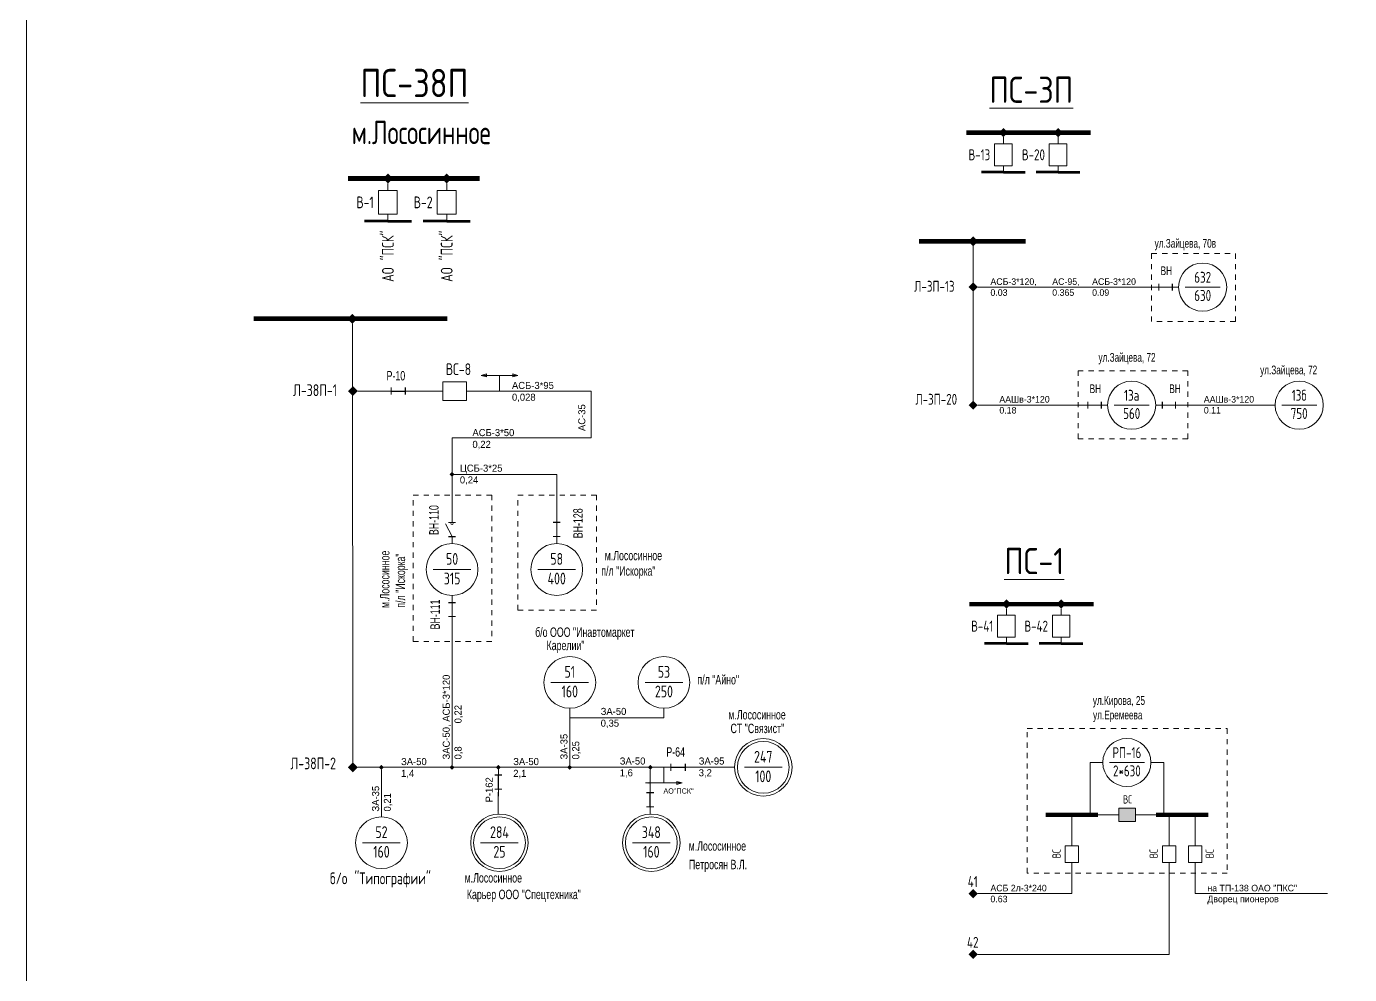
# Model space of a CAD drawing. Header units: millimetres. Extents: x 761 to 2477, y -1102 to -145.
# Drawn here: x 1845.3 to 2098.2, y -694.8 to -513.4 of the extents above; entities that cross this region are included whole.
import ezdxf
from ezdxf.enums import TextEntityAlignment as Align

# ---------------------------------------------------------------- set-up
doc = ezdxf.new("R2010")
doc.units = ezdxf.units.MM
doc.linetypes.add('JIS_02_1.0', pattern=[2, 1, -1])
for name, color, linetype, lineweight in [('10_КВ', 250, 'Continuous', 18), ('АТРИБУТЫ', 7, 'Continuous', 13), ('РАЗЪЕД_РУБИЛЬН', 150, 'Continuous', 13), ('ТЕКСТ', 7, 'Continuous', 13)]:
    doc.layers.add(name, color=color, linetype=linetype, lineweight=lineweight)
doc.layers.add('Слой1', color=7, linetype='Continuous', lineweight=13, plot=False)
doc.layers.add('СХ_ОПЕРАТИВНАЯ', color=10, linetype='Continuous')
doc.layers.add('ШУНТ_РАЗЪЕД', color=161, linetype='Continuous')
doc.styles.add('ATTRIB', font='txt.shx', dxfattribs={"width": 0.7, "height": 5})
doc.styles.add('PRINADLEGNOST', font='txt.shx', dxfattribs={"width": 0.7, "height": 7})
doc.styles.add('МП', font='txt.shx', dxfattribs={"width": 0.7, "height": 2.5})
doc.styles.add('ПС', font='txt.shx', dxfattribs={"width": 0.8, "height": 12})
doc.styles.add('ТЕКСТ_МОДЕЛИ', font='txt.shx', dxfattribs={"width": 0.7, "height": 5})

# ---------------------------------------------------------------- blocks, each defined once
blk = doc.blocks.new('ПРИСОЕД_ШИНЕ')
at = {"color": 0}
blk.add_solid([(0, 2.12), (2.12, 0), (-2.12, 0), (0, -2.12)], dxfattribs=at)
at = {"layer": 'АТРИБУТЫ', "style": 'ATTRIB', "width": 0.7}
blk.add_attdef('ДИСП_НОМ', text='', height=5, dxfattribs=at).set_placement((0, 3.12), align=Align.CENTER)
blk = doc.blocks.new('ВЫКЛ_НАГРУЗКИ')
at = {"color": 0, "linetype": 'ByBlock'}
for p, q in [((0, 0), (0, -3)), ((0, -9), (0, -12))]:
    blk.add_line(p, q, dxfattribs=at)
at = {"layer": 'РАЗЪЕД_РУБИЛЬН', "color": 0, "linetype": 'ByBlock'}
blk.add_line((-1.5, -3), (1.5, -3), dxfattribs=at)
at = {"layer": 'СХ_ОПЕРАТИВНАЯ', "color": 0, "linetype": 'ByBlock'}
blk.add_line((-1.5, -9), (1.5, -9), dxfattribs=at)
at = {"layer": 'РАЗЪЕД_РУБИЛЬН', "color": 7, "style": 'ATTRIB', "width": 0.7}
blk.add_attdef('ДИСП_НОМ', text='', height=5, dxfattribs=at).set_placement((-4.75, -6), align=Align.MIDDLE_RIGHT)
at = {"layer": 'РАЗЪЕД_РУБИЛЬН', "color": 7, "style": 'ATTRIB', "width": 0.7, "flags": 1}
blk.add_attdef('КОД', text='', height=5, dxfattribs=at).set_placement((-4.75, -12), align=Align.MIDDLE_RIGHT)
blk = doc.blocks.new('ТРАНСФ_ПОДСТ')
at = {"color": 7}
blk.add_line((-8, -11), (8, -11), dxfattribs=at)
at = {"color": 0}
blk.add_circle((0, -11), 11, dxfattribs=at)
at = {"layer": 'АТРИБУТЫ', "style": 'ATTRIB', "width": 0.7, "flags": 4}
for tag, p in [('OBOZN', (0, -9)), ('MOCHNOCT', (0, -17.33))]:
    blk.add_attdef(tag, text='', height=5, dxfattribs=at).set_placement(p, align=Align.CENTER)
at = {"layer": 'АТРИБУТЫ', "style": 'ТЕКСТ_МОДЕЛИ', "width": 0.7}
blk.add_attdef('MESTO_1', text='', height=5, dxfattribs=at).set_placement((14, -11), align=Align.BOTTOM_LEFT)
blk.add_attdef('MESTO_2', text='', height=5, dxfattribs=at).set_placement((14, -12), align=Align.TOP_LEFT)
blk = doc.blocks.new('НАЗВАНИЕ_ОБЪЕКТА')
at = {"layer": 'АТРИБУТЫ'}
for tag, height, style, width, p in [('НОМЕР-ПС', 12, 'ПС', 0.8, (0, 0)), ('МЕСТОПОЛОЖЕНИЕ', 10, 'МП', 0.7, (0, -22)), ('ПРИНАДЛЕЖНОСТЬ', 7, 'PRINADLEGNOST', 0.7, (0, -37))]:
    blk.add_attdef(tag, text='', height=height, dxfattribs=dict(at, style=style, width=width)).set_placement(p, align=Align.TOP_CENTER)
blk = doc.blocks.new('ВЫКЛЮЧАТЕЛЬ')
at = {"color": 0, "linetype": 'ByBlock'}
for p, q in [((0, 0), (0, -3)), ((0, -13), (0, -16))]:
    blk.add_line(p, q, dxfattribs=at)
blk.add_lwpolyline([(-4, -3), (4, -3), (4, -13), (-4, -13)], close=True, dxfattribs=at)
at = {"layer": 'АТРИБУТЫ', "style": 'ATTRIB', "width": 0.7}
blk.add_attdef('ДИСП_НОМ', text='', height=5, dxfattribs=at).set_placement((-6, -8), align=Align.MIDDLE_RIGHT)
at = {"layer": 'АТРИБУТЫ', "style": 'ATTRIB', "width": 0.7, "flags": 1}
blk.add_attdef('КОД', text='', height=5, dxfattribs=at).set_placement((-6, -14), align=Align.MIDDLE_RIGHT)
blk = doc.blocks.new('ОТВЕТВЛЕНИЕ')
at = {"color": 0, "linetype": 'ByBlock'}
blk.add_solid([(0, 1.06), (1.06, 0), (-1.06, 0), (0, -1.06)], dxfattribs=at)
blk = doc.blocks.new('РАЗЪЕДИНИТЕЛЬ')
at = {"color": 0, "linetype": 'ByBlock'}
for p, q in [((0, 0), (0, -3)), ((0, -9), (0, -12))]:
    blk.add_line(p, q, dxfattribs=at)
at = {"layer": 'РАЗЪЕД_РУБИЛЬН', "color": 0, "linetype": 'ByBlock'}
blk.add_line((-1.5, -3), (1.5, -3), dxfattribs=at)
at = {"layer": 'СХ_ОПЕРАТИВНАЯ', "color": 0, "linetype": 'ByBlock'}
blk.add_line((-1.5, -9), (1.5, -9), dxfattribs=at)
at = {"layer": 'ШУНТ_РАЗЪЕД', "color": 0}
blk.add_line((0, -3), (0, -9), dxfattribs=at)
at = {"layer": 'РАЗЪЕД_РУБИЛЬН', "color": 7, "style": 'ATTRIB', "width": 0.7}
blk.add_attdef('ДИСП_НОМ', text='', height=5, dxfattribs=at).set_placement((-4.75, -6), align=Align.MIDDLE_RIGHT)
at = {"layer": 'РАЗЪЕД_РУБИЛЬН', "color": 7, "style": 'ATTRIB', "width": 0.7, "flags": 1}
blk.add_attdef('КОД', text='', height=5, dxfattribs=at).set_placement((-4.75, -12), align=Align.MIDDLE_RIGHT)

msp = doc.modelspace()

# ---------------------------------------------------------------- hatches: boundary and pattern name
at = {"layer": '10_КВ'}
h = msp.add_hatch(color=256, dxfattribs=at)
h.paths.add_polyline_path([(1939.2, -580.17), (1938.2, -580.17), (1938.2, -580.47)])
h.paths.add_polyline_path([(1939.2, -580.17), (1938.2, -579.87), (1938.2, -580.17)])
h.paths.add_polyline_path([(1933.2, -580.47), (1933.2, -580.17), (1932.2, -580.17)])
h.paths.add_polyline_path([(1932.2, -580.17), (1933.2, -580.17), (1933.2, -579.87)])
h = msp.add_hatch(color=256, dxfattribs=at)
h.paths.add_polyline_path([(1970.59, -658.12), (1969.59, -658.12), (1969.59, -657.82)])
h.paths.add_polyline_path([(1970.59, -658.12), (1969.59, -658.42), (1969.59, -658.12)])
h.paths.add_polyline_path([(1964.59, -657.82), (1964.59, -658.12), (1963.59, -658.12)])
h.paths.add_polyline_path([(1963.59, -658.12), (1964.59, -658.12), (1964.59, -658.42)])
h = msp.add_hatch(color=256, dxfattribs=at)
h.dxf.hatch_style = 1
h.paths.add_polyline_path([(2057.22, -665.47), (2057.22, -662.93), (2054.05, -662.93), (2054.05, -665.47)])
edge = h.paths.add_edge_path()
edge.add_line((2054.05, -664.2), (2053.1, -664.2))
edge = h.paths.add_edge_path()
edge.add_line((2058.17, -664.2), (2057.22, -664.2))
h.paths.add_polyline_path([(2054.36, -662.44), (2057, -662.44), (2057, -660.06), (2054.36, -660.06)], flags=9)

# ---------------------------------------------------------------- linework, layer by layer
at = {"layer": '10_КВ', "lineweight": 100}
for p, q in [((2031.99, -541.32), (2027.81, -541.32)), ((2031.99, -541.32), (2036.18, -541.32)), ((2042.45, -541.32), (2038.27, -541.32)), ((2042.45, -541.32), (2046.63, -541.32)), ((1914.34, -550.67), (1909.84, -550.67)), ((1914.34, -550.67), (1918.84, -550.67)), ((1925.59, -550.67), (1921.09, -550.67)), ((1925.59, -550.67), (1930.09, -550.67)), ((2032.57, -631.47), (2028.39, -631.47)), ((2032.57, -631.47), (2036.76, -631.47)), ((2043.03, -631.47), (2038.85, -631.47)), ((2043.03, -631.47), (2047.21, -631.47))]:
    msp.add_line(p, q, dxfattribs=at)
at = {"layer": '10_КВ'}
for p, q in [((2026.23, -585.88), (2026.21, -555.47)), ((2027.1, -563.28), (2060.47, -563.28)), ((2061.72, -563.28), (2065.49, -563.28)), ((1907.64, -655.14), (1907.56, -570.29)), ((1932.2, -580.17), (1933.2, -579.87)), ((1932.2, -580.17), (1939.2, -580.17)), ((1932.2, -580.17), (1933.2, -580.47)), ((1933.2, -579.87), (1933.2, -580.47)), ((1935.7, -580.17), (1935.7, -583.17)), ((1939.2, -580.17), (1938.2, -579.87)), ((1938.2, -579.87), (1938.2, -580.47)), ((1939.2, -580.17), (1938.2, -580.47)), ((1908.6, -583.17), (1913.6, -583.17)), ((1919, -583.17), (1923.5, -583.17)), ((1930.7, -583.17), (1935.7, -583.17)), ((1935.7, -583.17), (1953.21, -583.17)), ((1953.21, -583.17), (1953.21, -592.09)), ((2027.1, -585.86), (2046.9, -585.86)), ((2048.16, -585.86), (2050.67, -585.86)), ((2062.38, -585.86), (2064.88, -585.86)), ((2066.14, -585.86), (2083.94, -585.86)), ((1926.61, -592.09), (1926.61, -599.09)), ((1926.61, -592.09), (1953.21, -592.09)), ((1926.61, -599.09), (1946.61, -599.09)), ((1926.61, -610.99), (1925.34, -608.54)), ((1946.61, -608.29), (1946.61, -610.99)), ((1926.61, -623.59), (1926.61, -627.64)), ((1926.61, -632.14), (1926.61, -627.64)), ((1926.61, -632.14), (1926.61, -654.64)), ((1949.11, -645.64), (1949.11, -643.84)), ((1967.11, -645.64), (1967.11, -643.84)), ((1949.11, -654.64), (1949.11, -645.64)), ((1949.11, -645.64), (1967.11, -645.64)), ((2048.6, -664.2), (2048.6, -654.2)), ((2048.6, -654.2), (2051, -654.2)), ((2062.67, -654.2), (2060.2, -654.2)), ((2062.67, -664.2), (2062.67, -654.2)), ((1913.09, -655.12), (1908.59, -655.12)), ((1913.09, -655.12), (1926.59, -655.12)), ((1913.11, -664.6), (1913.11, -655.6)), ((1926.59, -655.12), (1944.59, -655.12)), ((1935.45, -664.05), (1935.47, -655.6)), ((1944.59, -655.12), (1953.59, -655.12)), ((1953.59, -655.12), (1958.09, -655.12)), ((1958.09, -655.12), (1967.09, -655.12)), ((1964.47, -664.05), (1964.49, -655.6)), ((1967.09, -658.12), (1967.09, -655.12)), ((1972.49, -655.12), (1980.59, -655.12)), ((1963.59, -658.12), (1970.59, -658.12)), ((1970.59, -658.12), (1969.59, -657.82)), ((1969.59, -658.42), (1969.59, -657.82)), ((1970.59, -658.12), (1969.59, -658.42)), ((2045.1, -669.2), (2045.1, -664.2)), ((2050.1, -664.2), (2053.1, -664.2)), ((2058.17, -664.2), (2061.17, -664.2)), ((2063.67, -669.2), (2063.67, -664.2)), ((2068.67, -669.2), (2068.67, -664.2)), ((2045.1, -679.27), (2045.1, -674.27)), ((2063.67, -690.9), (2063.67, -674.27)), ((2068.67, -679.27), (2068.67, -674.27)), ((2027.1, -679.27), (2045.1, -679.27)), ((2068.67, -679.27), (2093.95, -679.27)), ((2027.1, -690.9), (2063.67, -690.9))]:
    msp.add_line(p, q, dxfattribs=at)
for points, const_width in [([(2048.67, -533.74), (2024.91, -533.74)], 0.836), ([(1931.91, -542.51), (1906.71, -542.51)], 0.9), ([(2036.27, -554.52), (2015.85, -554.52)], 0.9), ([(1925.68, -569.34), (1888.68, -569.34)], 0.9), ([(2049.25, -623.89), (2025.49, -623.89)], 0.836), ([(2050.1, -664.2), (2040.1, -664.2)], 0.836), ([(2071.17, -664.2), (2061.17, -664.2)], 0.836)]:
    msp.add_lwpolyline(points, dxfattribs=dict(at, const_width=const_width))
at = {"layer": '10_КВ', "linetype": 'JIS_02_1.0'}
msp.add_lwpolyline([(2036.54, -647.72), (2074.8, -647.72), (2074.8, -675.37), (2036.54, -675.37)], close=True, dxfattribs=at)
at = {"layer": '10_КВ'}
msp.add_circle((1926.61, -608.5), 0.209, dxfattribs=at)
at = {"layer": 'Слой1', "color": 7}
msp.add_line((1845.25, -507.8), (1845.25, -804.8), dxfattribs=at)
at = {"layer": 'Слой1', "color": 3}
msp.add_lwpolyline([(1845.25, -804.8), (2265.25, -804.8), (2265.25, -507.8), (1845.25, -507.8)], close=True, dxfattribs=at)
at = {"layer": 'ТЕКСТ'}
for p, q in [((1926.61, -599.09), (1926.61, -606.94)), ((1946.61, -599.09), (1946.61, -606.94))]:
    msp.add_line(p, q, dxfattribs=at)
at = {"layer": 'ТЕКСТ', "linetype": 'JIS_02_1.0'}
for points in [[(2060.34, -556.87), (2076.34, -556.87), (2076.34, -569.87), (2060.34, -569.87)], [(2067.26, -592.27), (2046.26, -592.27), (2046.26, -579.27), (2067.26, -579.27)], [(1919.19, -631.04), (1919.19, -603.04), (1934.19, -603.04), (1934.19, -631.04)], [(1939.19, -625.04), (1939.19, -603.04), (1954.19, -603.04), (1954.19, -625.04)]]:
    msp.add_lwpolyline(points, close=True, dxfattribs=at)
at = {"layer": 'ТЕКСТ'}
for centre in [(1986.09, -655.12), (1935.67, -669.55), (1964.7, -669.55)]:
    msp.add_circle(centre, 5.5, dxfattribs=at)

# ---------------------------------------------------------------- block references
at = {"layer": '10_КВ'}
ref = msp.add_blockref('НАЗВАНИЕ_ОБЪЕКТА', (1920.72, -521.55), dxfattribs=dict(at, xscale=-0.4500000000000455, yscale=0.4499999999999886, zscale=0.45))
ref.add_attrib('НОМЕР-ПС', '%%UПС-38П', dxfattribs={"layer": 'АТРИБУТЫ', "height": 5.4, "style": 'ПС', "width": 0.8}).set_placement((1919.42, -521.55), align=Align.TOP_CENTER)
ref.add_attrib('МЕСТОПОЛОЖЕНИЕ', 'м.Лососинное', dxfattribs={"layer": 'АТРИБУТЫ', "height": 4.5, "style": 'МП', "width": 0.7}).set_placement((1920.72, -531.45), align=Align.TOP_CENTER)
ref = msp.add_blockref('НАЗВАНИЕ_ОБЪЕКТА', (2038.53, -523.03), dxfattribs=dict(at, xscale=-0.4181760000000736, yscale=0.4181759999999883, zscale=0.4181760000000002))
ref.add_attrib('НОМЕР-ПС', '%%UПС-3П', dxfattribs={"layer": 'АТРИБУТЫ', "height": 5.018, "style": 'ПС', "width": 0.8}).set_placement((2037.32, -523.03), align=Align.TOP_CENTER)
for name, p, xscale, yscale, zscale in [('ПРИСОЕД_ШИНЕ', (2031.99, -533.74), -0.4181760000000736, 0.4181759999999883, 0.4181760000000002), ('ПРИСОЕД_ШИНЕ', (2042.45, -533.74), -0.4181760000000736, 0.4181759999999883, 0.4181760000000002), ('ПРИСОЕД_ШИНЕ', (1914.34, -542.51), -0.4500000000000455, 0.4499999999999886, 0.45), ('ПРИСОЕД_ШИНЕ', (1925.59, -542.51), -0.4500000000000455, 0.4499999999999886, 0.45), ('ПРИСОЕД_ШИНЕ', (2026.21, -554.52), -0.4500000000000455, 0.4499999999999886, 0.45), ('ПРИСОЕД_ШИНЕ', (1907.56, -569.34), -0.4500000000000455, 0.4499999999999886, 0.45), ('ОТВЕТВЛЕНИЕ', (1926.62, -599.09), 0.4500000000000455, 0.4500000000000455, 0.4500000000000455), ('ПРИСОЕД_ШИНЕ', (2032.57, -623.89), -0.4181760000000736, 0.4181759999999883, 0.4181760000000002), ('ПРИСОЕД_ШИНЕ', (2043.03, -623.89), -0.4181760000000736, 0.4181759999999883, 0.4181760000000002), ('ОТВЕТВЛЕНИЕ', (1913.11, -655.12), 0.4500000000000455, 0.4500000000000455, 0.4500000000000455), ('ОТВЕТВЛЕНИЕ', (1926.61, -655.12), 0.4500000000000455, 0.4500000000000455, 0.4500000000000455), ('ОТВЕТВЛЕНИЕ', (1935.47, -655.12), 0.4500000000000455, 0.4500000000000455, 0.4500000000000455), ('ОТВЕТВЛЕНИЕ', (1949.11, -655.12), 0.4500000000000455, 0.4500000000000455, 0.4500000000000455), ('ОТВЕТВЛЕНИЕ', (1964.49, -655.12), 0.4500000000000455, 0.4500000000000455, 0.4500000000000455)]:
    msp.add_blockref(name, p, dxfattribs=dict(at, xscale=xscale, yscale=yscale, zscale=zscale))
for p, xscale, yscale, zscale, values in [((2031.99, -534.63), 0.4181760000000736, 0.4181760000000736, 0.4181760000000736, {'ДИСП_НОМ': 'В-13'}), ((2042.45, -534.63), 0.4181760000000736, 0.4181760000000736, 0.4181760000000736, {'ДИСП_НОМ': 'В-20'}), ((1914.34, -543.47), 0.4500000000000455, 0.4500000000000455, 0.4500000000000455, {'ДИСП_НОМ': 'В-1'}), ((1925.59, -543.47), 0.4500000000000455, 0.4500000000000455, 0.4500000000000455, {'ДИСП_НОМ': 'В-2'}), ((2032.57, -624.78), 0.4181760000000736, 0.4181760000000736, 0.4181760000000736, {'ДИСП_НОМ': 'В-41'}), ((2043.03, -624.78), 0.4181760000000736, 0.4181760000000736, 0.4181760000000736, {'ДИСП_НОМ': 'В-42'})]:
    msp.add_blockref('ВЫКЛЮЧАТЕЛЬ', p, dxfattribs=dict(at, xscale=xscale, yscale=yscale, zscale=zscale)).add_auto_attribs(values)
ref = msp.add_blockref('ТРАНСФ_ПОДСТ', (2070.09, -558.68), dxfattribs=dict(at, xscale=0.4181760000000736, yscale=0.4181760000000736, zscale=0.4181760000000736))
ref.add_attrib('MESTO_2', 'ул.Зайцева, 70в', dxfattribs={"layer": 'АТРИБУТЫ', "height": 1.6727, "width": 0.7}).set_placement((2060.91, -554.07), align=Align.TOP_LEFT)
ref.add_attrib('OBOZN', '632', dxfattribs={"layer": 'АТРИБУТЫ', "height": 2.091, "style": 'ATTRIB', "width": 0.7, "flags": 4}).set_placement((2070.09, -562.45), align=Align.CENTER)
ref.add_attrib('MOCHNOCT', '630', dxfattribs={"layer": 'АТРИБУТЫ', "height": 2.091, "style": 'ATTRIB', "width": 0.7, "flags": 4}).set_placement((2070.09, -565.93), align=Align.CENTER)
ref = msp.add_blockref('ВЫКЛ_НАГРУЗКИ', (2060.47, -563.28), dxfattribs=dict(at, xscale=-0.4181759999999883, yscale=0.4181759999999883, zscale=0.4181760000000002, rotation=90))
ref.add_attrib('ДИСП_НОМ', 'ВН', dxfattribs={"layer": 'РАЗЪЕД_РУБИЛЬН', "color": 7, "height": 1.673, "width": 0.7}).set_placement((2064.23, -560.15), align=Align.MIDDLE_RIGHT)
at = {"layer": '10_КВ', "linetype": 'Continuous'}
ref = msp.add_blockref('ПРИСОЕД_ШИНЕ', (2026.22, -563.28), dxfattribs=dict(at, xscale=0.4181760000000736, yscale=0.4181760000000736, zscale=0.4181760000000736))
ref.add_attrib('ДИСП_НОМ', 'Л-3П-13', dxfattribs={"layer": 'АТРИБУТЫ', "height": 2.091, "style": 'ATTRIB', "width": 0.7}).set_placement((2018.8, -564.17), align=Align.CENTER)
at = {"layer": '10_КВ'}
ref = msp.add_blockref('ТРАНСФ_ПОДСТ', (2056.52, -581.26), dxfattribs=dict(at, xscale=0.4181760000000736, yscale=0.4181760000000736, zscale=0.4181760000000736))
ref.add_attrib('MESTO_2', 'ул.Зайцева, 72', dxfattribs={"layer": 'АТРИБУТЫ', "height": 1.6727, "width": 0.7}).set_placement((2050.18, -575.88), align=Align.TOP_LEFT)
ref.add_attrib('OBOZN', '13а', dxfattribs={"layer": 'АТРИБУТЫ', "height": 2.091, "style": 'ATTRIB', "width": 0.7, "flags": 4}).set_placement((2056.52, -585.02), align=Align.CENTER)
ref.add_attrib('MOCHNOCT', '560', dxfattribs={"layer": 'АТРИБУТЫ', "height": 2.091, "style": 'ATTRIB', "width": 0.7, "flags": 4}).set_placement((2056.52, -588.5), align=Align.CENTER)
ref = msp.add_blockref('ВЫКЛЮЧАТЕЛЬ', (1930.7, -583.17), dxfattribs=dict(at, xscale=-0.4499999999999886, yscale=0.4499999999999886, zscale=0.45, rotation=270))
ref.add_attrib('ДИСП_НОМ', 'ВС-8', dxfattribs={"layer": 'АТРИБУТЫ', "height": 2.25, "style": 'ATTRIB', "width": 0.7}).set_placement((1930.25, -578.98), align=Align.MIDDLE_RIGHT)
ref = msp.add_blockref('ТРАНСФ_ПОДСТ', (2088.54, -581.26), dxfattribs=dict(at, xscale=0.4181760000000736, yscale=0.4181760000000736, zscale=0.4181760000000736))
ref.add_attrib('MESTO_2', 'ул.Зайцева, 72', dxfattribs={"layer": 'АТРИБУТЫ', "height": 1.6727, "width": 0.7}).set_placement((2081.08, -578.29), align=Align.TOP_LEFT)
ref.add_attrib('OBOZN', '13б', dxfattribs={"layer": 'АТРИБУТЫ', "height": 2.091, "style": 'ATTRIB', "width": 0.7, "flags": 4}).set_placement((2088.54, -585.02), align=Align.CENTER)
ref.add_attrib('MOCHNOCT', '750', dxfattribs={"layer": 'АТРИБУТЫ', "height": 2.091, "style": 'ATTRIB', "width": 0.7, "flags": 4}).set_placement((2088.54, -588.5), align=Align.CENTER)
ref = msp.add_blockref('РАЗЪЕДИНИТЕЛЬ', (1913.6, -583.17), dxfattribs=dict(at, xscale=-0.4499999999999886, yscale=0.4499999999999886, zscale=0.45, rotation=90))
ref.add_attrib('ДИСП_НОМ', 'Р-10', dxfattribs={"layer": 'РАЗЪЕД_РУБИЛЬН', "color": 7, "height": 1.8, "width": 0.7}).set_placement((1917.65, -580.23), align=Align.MIDDLE_RIGHT)
at = {"layer": '10_КВ', "linetype": 'Continuous'}
ref = msp.add_blockref('ПРИСОЕД_ШИНЕ', (1907.65, -583.17), dxfattribs=dict(at, xscale=0.4500000000000455, yscale=0.4500000000000455, zscale=0.4500000000000455))
ref.add_attrib('ДИСП_НОМ', 'Л-38П-1', dxfattribs={"layer": 'АТРИБУТЫ', "height": 2.25, "style": 'ATTRIB', "width": 0.7}).set_placement((1900.41, -584.12), align=Align.CENTER)
ref = msp.add_blockref('ПРИСОЕД_ШИНЕ', (2026.22, -585.86), dxfattribs=dict(at, xscale=0.4181760000000736, yscale=0.4181760000000736, zscale=0.4181760000000736))
ref.add_attrib('ДИСП_НОМ', 'Л-3П-20', dxfattribs={"layer": 'АТРИБУТЫ', "height": 2.091, "style": 'ATTRIB', "width": 0.7}).set_placement((2019.16, -585.78), align=Align.CENTER)
at = {"layer": '10_КВ'}
ref = msp.add_blockref('ВЫКЛ_НАГРУЗКИ', (2046.9, -585.86), dxfattribs=dict(at, xscale=-0.4181759999999883, yscale=0.4181759999999883, zscale=0.4181760000000002, rotation=90))
ref.add_attrib('ДИСП_НОМ', 'ВН', dxfattribs={"layer": 'РАЗЪЕД_РУБИЛЬН', "color": 7, "height": 1.673, "width": 0.7}).set_placement((2050.67, -582.72), align=Align.MIDDLE_RIGHT)
ref = msp.add_blockref('ВЫКЛ_НАГРУЗКИ', (2066.14, -585.86), dxfattribs=dict(at, xscale=0.4181759999999883, yscale=0.4181759999999883, zscale=0.4181759999999883, rotation=270))
ref.add_attrib('ДИСП_НОМ', 'ВН', dxfattribs={"layer": 'РАЗЪЕД_РУБИЛЬН', "color": 7, "height": 1.673, "width": 0.7}).set_placement((2064.81, -582.72), align=Align.MIDDLE)
ref = msp.add_blockref('ВЫКЛ_НАГРУЗКИ', (1926.61, -606.94), dxfattribs=dict(at, xscale=0.4500000000000455, yscale=0.4500000000000455, zscale=0.4500000000000455))
ref.add_attrib('ДИСП_НОМ', 'ВН-110', dxfattribs={"layer": 'РАЗЪЕД_РУБИЛЬН', "color": 7, "height": 1.8, "rotation": 90, "width": 0.7}).set_placement((1924.03, -607.84), align=Align.CENTER)
ref = msp.add_blockref('ВЫКЛ_НАГРУЗКИ', (1946.61, -612.34), dxfattribs=dict(at, xscale=0.4500000000000455, yscale=0.4500000000000455, zscale=0.4500000000000455, rotation=180))
ref.add_attrib('ДИСП_НОМ', 'ВН-128', dxfattribs={"layer": 'РАЗЪЕД_РУБИЛЬН', "color": 7, "height": 1.8, "rotation": 90, "width": 0.7}).set_placement((1951.57, -608.45), align=Align.CENTER)
ref = msp.add_blockref('ТРАНСФ_ПОДСТ', (1926.61, -612.34), dxfattribs=dict(at, xscale=0.4500000000000455, yscale=0.4500000000000455, zscale=0.4500000000000455))
ref.add_attrib('MESTO_1', 'м.Лососинное', dxfattribs={"layer": 'АТРИБУТЫ', "height": 1.8, "rotation": 90, "width": 0.7}).set_placement((1915.18, -624.65), align=Align.BOTTOM_LEFT)
ref.add_attrib('MESTO_2', 'п/л "Искорка"', dxfattribs={"layer": 'АТРИБУТЫ', "height": 1.8, "rotation": 90, "width": 0.7}).set_placement((1915.83, -624.59), align=Align.TOP_LEFT)
ref.add_attrib('OBOZN', '50', dxfattribs={"layer": 'АТРИБУТЫ', "height": 2.25, "style": 'ATTRIB', "width": 0.7, "flags": 4}).set_placement((1926.61, -616.39), align=Align.CENTER)
ref.add_attrib('MOCHNOCT', '315', dxfattribs={"layer": 'АТРИБУТЫ', "height": 2.25, "style": 'ATTRIB', "width": 0.7, "flags": 4}).set_placement((1926.61, -620.14), align=Align.CENTER)
ref = msp.add_blockref('ТРАНСФ_ПОДСТ', (1946.61, -612.34), dxfattribs=dict(at, xscale=0.4500000000000455, yscale=0.4500000000000455, zscale=0.4500000000000455))
ref.add_attrib('MESTO_1', 'м.Лососинное', dxfattribs={"layer": 'АТРИБУТЫ', "height": 1.8, "width": 0.7}).set_placement((1955.79, -616.06), align=Align.BOTTOM_LEFT)
ref.add_attrib('MESTO_2', 'п/л "Искорка"', dxfattribs={"layer": 'АТРИБУТЫ', "height": 1.8, "width": 0.7}).set_placement((1955.13, -616.67), align=Align.TOP_LEFT)
ref.add_attrib('OBOZN', '58', dxfattribs={"layer": 'АТРИБУТЫ', "height": 2.25, "style": 'ATTRIB', "width": 0.7, "flags": 4}).set_placement((1946.61, -616.39), align=Align.CENTER)
ref.add_attrib('MOCHNOCT', '400', dxfattribs={"layer": 'АТРИБУТЫ', "height": 2.25, "style": 'ATTRIB', "width": 0.7, "flags": 4}).set_placement((1946.61, -620.14), align=Align.CENTER)
ref = msp.add_blockref('НАЗВАНИЕ_ОБЪЕКТА', (2039.11, -613.17), dxfattribs=dict(at, xscale=-0.4181760000000736, yscale=0.4181759999999883, zscale=0.4181760000000002))
ref.add_attrib('НОМЕР-ПС', '%%UПС-1', dxfattribs={"layer": 'АТРИБУТЫ', "height": 5.018, "style": 'ПС', "width": 0.8}).set_placement((2037.9, -613.17), align=Align.TOP_CENTER)
ref = msp.add_blockref('ВЫКЛ_НАГРУЗКИ', (1926.61, -627.64), dxfattribs=dict(at, xscale=-0.4500000000000455, yscale=0.4499999999999886, zscale=0.45, rotation=180))
ref.add_attrib('ДИСП_НОМ', 'ВН-111', dxfattribs={"layer": 'РАЗЪЕД_РУБИЛЬН', "color": 7, "height": 1.8, "rotation": 90, "width": 0.7}).set_placement((1924.27, -625.89), align=Align.CENTER)
ref = msp.add_blockref('ТРАНСФ_ПОДСТ', (1949.11, -633.94), dxfattribs=dict(at, xscale=0.4500000000000455, yscale=0.4500000000000455, zscale=0.4500000000000455))
ref.add_attrib('MESTO_1', 'б/о ООО "Инавтомаркет ', dxfattribs={"layer": 'АТРИБУТЫ', "height": 1.8, "width": 0.7}).set_placement((1942.49, -630.71), align=Align.BOTTOM_LEFT)
ref.add_attrib('MESTO_2', 'Карелии"', dxfattribs={"layer": 'АТРИБУТЫ', "height": 1.8, "width": 0.7}).set_placement((1944.67, -630.91), align=Align.TOP_LEFT)
ref.add_attrib('OBOZN', '51', dxfattribs={"layer": 'АТРИБУТЫ', "height": 2.25, "style": 'ATTRIB', "width": 0.7, "flags": 4}).set_placement((1949.11, -637.99), align=Align.CENTER)
ref.add_attrib('MOCHNOCT', '160', dxfattribs={"layer": 'АТРИБУТЫ', "height": 2.25, "style": 'ATTRIB', "width": 0.7, "flags": 4}).set_placement((1949.11, -641.74), align=Align.CENTER)
ref = msp.add_blockref('ТРАНСФ_ПОДСТ', (1967.11, -633.94), dxfattribs=dict(at, xscale=0.4500000000000455, yscale=0.4500000000000455, zscale=0.4500000000000455))
ref.add_attrib('MESTO_1', 'п/л "Айно"', dxfattribs={"layer": 'АТРИБУТЫ', "height": 1.8, "width": 0.7}).set_placement((1973.51, -639.8), align=Align.BOTTOM_LEFT)
ref.add_attrib('OBOZN', '53', dxfattribs={"layer": 'АТРИБУТЫ', "height": 2.25, "style": 'ATTRIB', "width": 0.7, "flags": 4}).set_placement((1967.11, -637.99), align=Align.CENTER)
ref.add_attrib('MOCHNOCT', '250', dxfattribs={"layer": 'АТРИБУТЫ', "height": 2.25, "style": 'ATTRIB', "width": 0.7, "flags": 4}).set_placement((1967.11, -641.74), align=Align.CENTER)
ref = msp.add_blockref('ТРАНСФ_ПОДСТ', (2055.6, -649.6), dxfattribs=dict(at, xscale=0.4181760000000736, yscale=0.4181760000000736, zscale=0.4181760000000736))
ref.add_attrib('MESTO_1', 'ул.Кирова, 25', dxfattribs={"layer": 'АТРИБУТЫ', "height": 1.6727, "width": 0.7}).set_placement((2049.1, -643.68), align=Align.BOTTOM_LEFT)
ref.add_attrib('MESTO_2', 'ул.Еремеева', dxfattribs={"layer": 'АТРИБУТЫ', "height": 1.6727, "width": 0.7}).set_placement((2049.14, -644.28), align=Align.TOP_LEFT)
ref.add_attrib('OBOZN', 'РП-16', dxfattribs={"layer": 'АТРИБУТЫ', "height": 2.091, "style": 'ATTRIB', "width": 0.7, "flags": 4}).set_placement((2055.6, -653.37), align=Align.CENTER)
ref.add_attrib('MOCHNOCT', '2*630', dxfattribs={"layer": 'АТРИБУТЫ', "height": 2.091, "style": 'ATTRIB', "width": 0.7, "flags": 4}).set_placement((2055.6, -656.85), align=Align.CENTER)
ref = msp.add_blockref('ТРАНСФ_ПОДСТ', (1986.09, -650.17), dxfattribs=dict(at, xscale=0.4500000000000455, yscale=0.4500000000000455, zscale=0.4500000000000455))
ref.add_attrib('MESTO_1', 'м.Лососинное', dxfattribs={"layer": 'АТРИБУТЫ', "height": 1.8, "width": 0.7}).set_placement((1979.42, -646.5), align=Align.BOTTOM_LEFT)
ref.add_attrib('MESTO_2', 'СТ "Связист"', dxfattribs={"layer": 'АТРИБУТЫ', "height": 1.8, "width": 0.7}).set_placement((1979.84, -646.78), align=Align.TOP_LEFT)
ref.add_attrib('OBOZN', '247', dxfattribs={"layer": 'АТРИБУТЫ', "height": 2.25, "style": 'ATTRIB', "width": 0.7, "flags": 4}).set_placement((1986.09, -654.22), align=Align.CENTER)
ref.add_attrib('MOCHNOCT', '100', dxfattribs={"layer": 'АТРИБУТЫ', "height": 2.25, "style": 'ATTRIB', "width": 0.7, "flags": 4}).set_placement((1986.09, -657.97), align=Align.CENTER)
ref = msp.add_blockref('РАЗЪЕДИНИТЕЛЬ', (1967.09, -655.12), dxfattribs=dict(at, xscale=-0.4499999999999886, yscale=0.4499999999999886, zscale=0.45, rotation=90))
ref.add_attrib('ДИСП_НОМ', 'Р-64', dxfattribs={"layer": 'РАЗЪЕД_РУБИЛЬН', "color": 7, "height": 1.8, "width": 0.7}).set_placement((1971.13, -652.18), align=Align.MIDDLE_RIGHT)
at = {"layer": '10_КВ', "linetype": 'Continuous'}
ref = msp.add_blockref('ПРИСОЕД_ШИНЕ', (1907.63, -655.12), dxfattribs=dict(at, xscale=0.4500000000000455, yscale=0.4500000000000455, zscale=0.4500000000000455))
ref.add_attrib('ДИСП_НОМ', 'Л-38П-2', dxfattribs={"layer": 'АТРИБУТЫ', "height": 2.25, "style": 'ATTRIB', "width": 0.7}).set_placement((1900.07, -655.5), align=Align.CENTER)
at = {"layer": '10_КВ', "xscale": -0.4499999999999886, "yscale": 0.4499999999999886, "zscale": 0.45}
for p, rotation in [((1967.09, -655.12), 90), ((1935.46, -660.62), 180), ((1964.48, -664), 180)]:
    msp.add_blockref('РАЗЪЕДИНИТЕЛЬ', p, dxfattribs=dict(at, rotation=rotation))
at = {"layer": '10_КВ'}
ref = msp.add_blockref('ВЫКЛЮЧАТЕЛЬ', (2058.17, -664.2), dxfattribs=dict(at, xscale=-0.3168000000000006, yscale=0.3168000000000006, zscale=0.3168000000000001, rotation=270))
ref.add_attrib('ДИСП_НОМ', 'ВС', dxfattribs={"layer": 'АТРИБУТЫ', "height": 1.584, "style": 'ATTRIB', "width": 0.7}).set_placement((2056.61, -661.25), align=Align.MIDDLE_RIGHT)
ref = msp.add_blockref('ТРАНСФ_ПОДСТ', (1913.11, -664.6), dxfattribs=dict(at, xscale=0.4500000000000455, yscale=0.4500000000000455, zscale=0.4500000000000455))
ref.add_attrib('MESTO_1', 'б/о "Типографии"', dxfattribs={"layer": 'АТРИБУТЫ', "height": 2.25, "style": 'ТЕКСТ_МОДЕЛИ', "width": 0.7}).set_placement((1903.28, -678.16), align=Align.BOTTOM_LEFT)
ref.add_attrib('OBOZN', '52', dxfattribs={"layer": 'АТРИБУТЫ', "height": 2.25, "style": 'ATTRIB', "width": 0.7, "flags": 4}).set_placement((1913.11, -668.65), align=Align.CENTER)
ref.add_attrib('MOCHNOCT', '160', dxfattribs={"layer": 'АТРИБУТЫ', "height": 2.25, "style": 'ATTRIB', "width": 0.7, "flags": 4}).set_placement((1913.11, -672.4), align=Align.CENTER)
ref = msp.add_blockref('ТРАНСФ_ПОДСТ', (1935.67, -664.6), dxfattribs=dict(at, xscale=0.4500000000000455, yscale=0.4500000000000455, zscale=0.4500000000000455))
ref.add_attrib('MESTO_1', 'м.Лососинное', dxfattribs={"layer": 'АТРИБУТЫ', "height": 1.8, "width": 0.7}).set_placement((1929.01, -677.7), align=Align.BOTTOM_LEFT)
ref.add_attrib('MESTO_2', 'Карьер ООО "Спецтехника"', dxfattribs={"layer": 'АТРИБУТЫ', "height": 1.8, "width": 0.7}).set_placement((1929.43, -678.53), align=Align.TOP_LEFT)
ref.add_attrib('OBOZN', '284', dxfattribs={"layer": 'АТРИБУТЫ', "height": 2.25, "style": 'ATTRIB', "width": 0.7, "flags": 4}).set_placement((1935.67, -668.65), align=Align.CENTER)
ref.add_attrib('MOCHNOCT', '25', dxfattribs={"layer": 'АТРИБУТЫ', "height": 2.25, "style": 'ATTRIB', "width": 0.7, "flags": 4}).set_placement((1935.67, -672.4), align=Align.CENTER)
ref = msp.add_blockref('ТРАНСФ_ПОДСТ', (1964.7, -664.6), dxfattribs=dict(at, xscale=0.4500000000000455, yscale=0.4500000000000455, zscale=0.4500000000000455))
ref.add_attrib('MESTO_1', 'м.Лососинное', dxfattribs={"layer": 'АТРИБУТЫ', "height": 1.8, "width": 0.7}).set_placement((1971.84, -671.61), align=Align.BOTTOM_LEFT)
ref.add_attrib('MESTO_2', 'Петросян В.Л.', dxfattribs={"layer": 'АТРИБУТЫ', "height": 1.8, "width": 0.7}).set_placement((1971.89, -672.81), align=Align.TOP_LEFT)
ref.add_attrib('OBOZN', '348', dxfattribs={"layer": 'АТРИБУТЫ', "height": 2.25, "style": 'ATTRIB', "width": 0.7, "flags": 4}).set_placement((1964.7, -668.65), align=Align.CENTER)
ref.add_attrib('MOCHNOCT', '160', dxfattribs={"layer": 'АТРИБУТЫ', "height": 2.25, "style": 'ATTRIB', "width": 0.7, "flags": 4}).set_placement((1964.7, -672.4), align=Align.CENTER)
ref = msp.add_blockref('ВЫКЛЮЧАТЕЛЬ', (2045.1, -669.2), dxfattribs=dict(at, xscale=-0.3167999999999438, yscale=0.3167999999999438, zscale=0.3168000000000001))
ref.add_attrib('ДИСП_НОМ', 'ВС', dxfattribs={"layer": 'АТРИБУТЫ', "height": 1.584, "rotation": 90, "style": 'ATTRIB', "width": 0.7}).set_placement((2042.15, -670.76), align=Align.MIDDLE_RIGHT)
ref = msp.add_blockref('ВЫКЛЮЧАТЕЛЬ', (2063.67, -669.2), dxfattribs=dict(at, xscale=-0.3167999999999438, yscale=0.3167999999999438, zscale=0.3168000000000001))
ref.add_attrib('ДИСП_НОМ', 'ВС', dxfattribs={"layer": 'АТРИБУТЫ', "height": 1.584, "rotation": 90, "style": 'ATTRIB', "width": 0.7}).set_placement((2060.72, -670.76), align=Align.MIDDLE_RIGHT)
ref = msp.add_blockref('ВЫКЛЮЧАТЕЛЬ', (2068.67, -669.2), dxfattribs=dict(at, xscale=-0.3167999999999438, yscale=0.3167999999999438, zscale=0.3168000000000001))
ref.add_attrib('ДИСП_НОМ', 'ВС', dxfattribs={"layer": 'АТРИБУТЫ', "height": 1.584, "rotation": 90, "style": 'ATTRIB', "width": 0.7}).set_placement((2071.43, -670.76), align=Align.MIDDLE_RIGHT)
at = {"layer": '10_КВ', "linetype": 'Continuous'}
ref = msp.add_blockref('ПРИСОЕД_ШИНЕ', (2026.22, -679.27), dxfattribs=dict(at, xscale=0.4181760000000736, yscale=0.4181760000000736, zscale=0.4181760000000736))
ref.add_attrib('ДИСП_НОМ', '41', dxfattribs={"layer": 'АТРИБУТЫ', "height": 2.091, "style": 'ATTRIB', "width": 0.7}).set_placement((2026.14, -678.02), align=Align.CENTER)
ref = msp.add_blockref('ПРИСОЕД_ШИНЕ', (2026.22, -690.9), dxfattribs=dict(at, xscale=0.4181760000000736, yscale=0.4181760000000736, zscale=0.4181760000000736))
ref.add_attrib('ДИСП_НОМ', '42', dxfattribs={"layer": 'АТРИБУТЫ', "height": 2.091, "style": 'ATTRIB', "width": 0.7}).set_placement((2026.14, -689.64), align=Align.CENTER)

# ---------------------------------------------------------------- texts
at = {"layer": 'ТЕКСТ', "style": 'ТЕКСТ_МОДЕЛИ', "width": 0.7}
for p in [(1914.34, -552.47), (1925.59, -552.47)]:
    msp.add_text('АО "ПСК"', height=2.25, rotation=90, dxfattribs=at).set_placement(p, align=Align.MIDDLE_RIGHT)
at = {"layer": 'ТЕКСТ'}
for s, insert, char_height, width, attachment_point in [('АСБ-3*120,\\P0.03', (2029.52, -561.6), 1.255, 20.3525, 1), ('АС-95,\\P0.365', (2041.34, -561.6), 1.255, 20.3525, 1), ('АСБ-3*120\\P0.09', (2048.96, -561.6), 1.255, 20.3525, 1), ('АСБ-3*95\\P0,028', (1938.06, -581.41), 1.35, 13.1492, 1), ('ААШв-3*120\\P0.18', (2031.23, -584.11), 1.255, 20.3525, 1), ('ААШв-3*120\\P0.11', (2070.31, -584.11), 1.255, 20.3525, 1), ('АСБ-3*50\\P0,22', (1930.5, -590.43), 1.35, 13.1492, 1), ('ЦСБ-3*25\\P0,24', (1928.1, -597.23), 1.35, 13.1492, 1), ('ЗА-50\\P0,35', (1955.02, -643.75), 1.35, 13.1492, 1), ('ЗА-50\\P1,4', (1916.86, -653.35), 1.35, 13.1492, 1), ('ЗА-50\\P2,1', (1938.3, -653.35), 1.35, 13.1492, 1), ('ЗА-50\\P1,6', (1958.66, -653.24), 1.35, 13.1492, 1), ('ЗА-95\\P3,2', (1973.76, -653.24), 1.35, 13.1492, 1), ('АО"ПСК"', (1967.01, -660.16), 1, 29.3414, 7), ('АСБ 2л-3*240\\P0.63', (2029.52, -677.59), 1.2545, 20.3525, 1), ('на ТП-138 ОАО "ПКС"\\PДворец пионеров', (2070.99, -677.59), 1.2545, 23.2722, 1)]:
    msp.add_mtext(s, dxfattribs=dict(at, insert=insert, char_height=char_height, width=width, attachment_point=attachment_point))
at = {"layer": 'ТЕКСТ', "char_height": 1.35, "attachment_point": 1, "rotation": 90}
for s, insert, width in [('АС-35', (1950.73, -590.8), 13.1492), ('ЗАС-50, АСБ-3*120\\P0,8^I   0,22', (1924.82, -653.62), 26.8398), ('ЗА-35\\P0,25', (1947.32, -653.62), 26.8398), ('Р-162', (1933.01, -661.83), 9.3396), ('ЗА-35\\P0,21', (1911.32, -663.57), 26.8398)]:
    msp.add_mtext(s, dxfattribs=dict(at, insert=insert, width=width))

doc.saveas('drawing.dxf')
